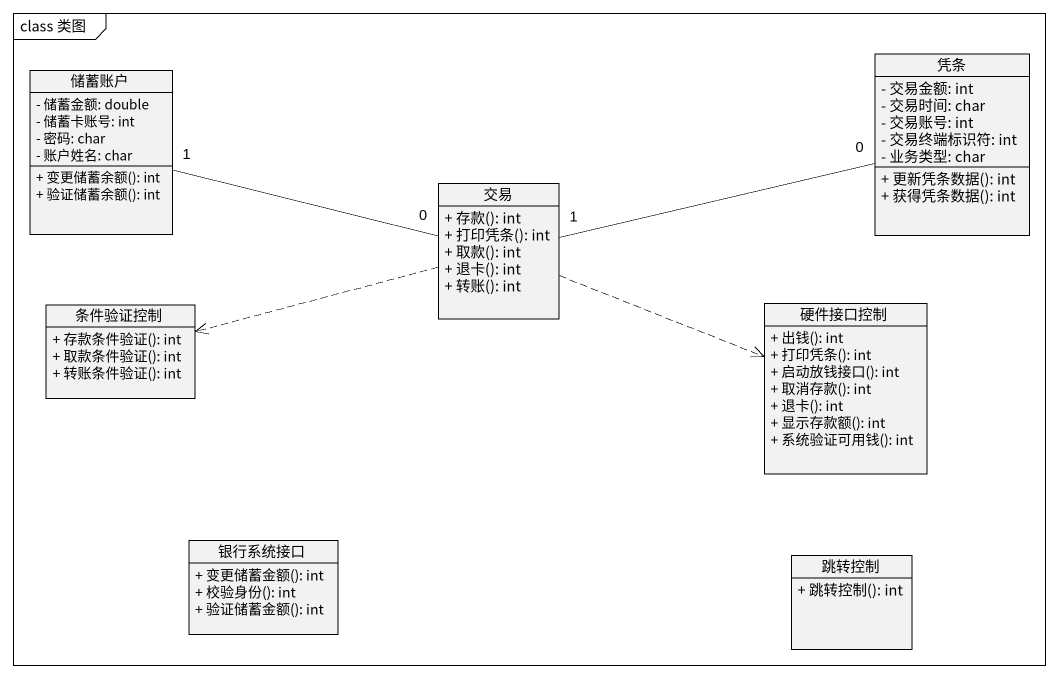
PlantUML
@startuml
mainframe class 类图
hide circle
hide empty members
skinparam classAttributeIconSize 0
class 储蓄账户 {
  - 储蓄金额: double
  - 储蓄卡账号: int
  - 密码: char
  - 账户姓名: char
  + 变更储蓄余额(): int
  + 验证储蓄余额(): int
}
class 凭条 {
  - 交易金额: int
  - 交易时间: char
  - 交易账号: int
  - 交易终端标识符: int
  - 业务类型: char
  + 更新凭条数据(): int
  + 获得凭条数据(): int
}
class 交易 {
  + 存款(): int
  + 打印凭条(): int
  + 取款(): int
  + 退卡(): int
  + 转账(): int
}
class 条件验证控制 {
  + 存款条件验证(): int
  + 取款条件验证(): int
  + 转账条件验证(): int
}
class 硬件接口控制 {
  + 出钱(): int
  + 打印凭条(): int
  + 启动放钱接口(): int
  + 取消存款(): int
  + 退卡(): int
  + 显示存款额(): int
  + 系统验证可用钱(): int
}
class 银行系统接口 {
  + 变更储蓄金额(): int
  + 校验身份(): int
  + 验证储蓄金额(): int
}
class 跳转控制 {
  + 跳转控制(): int
}
交易 "0" -left- "1" 储蓄账户
交易 "1" -right- "0" 凭条
交易 .left.> 条件验证控制
交易 .right.> 硬件接口控制
@enduml
